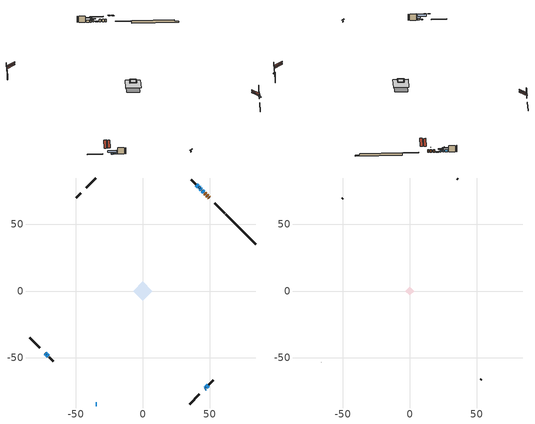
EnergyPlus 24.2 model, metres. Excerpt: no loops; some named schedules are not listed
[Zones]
conditioned space
 floor adiabatic (AdiabaticFloorConstruction): -7.2,0 0,7.2 7.2,0 0,-7.2 z2.75
 floor foundation (Slab1 construction): -5.63,0.67 -0.67,5.63 5.63,-0.67 0.67,-5.63 z-1.52
 wall outside (RimJoist1 construction): 35,-84.51 42.44,-77.08 / -84.51,-35 -77.08,-42.44 / -35,84.51 -42.44,77.08 / 61.33,58.18 53.9,65.62 z0.31:0.61
 wall outside (AdiabaticWallConstruction 1): 49.78,69.73 49.27,70.24 / 48.62,70.89 47.72,71.79 / 47.06,72.45 46.39,73.13 z0.31:2.34
 wall outside (AdiabaticWallConstruction): -35.01,-84.51 -34.47,-84.51 z0.31:1.23; 45.73,73.78 44.44,75.08 / -72.96,-46.55 -72.31,-47.2 z0.31:0.77; 43.78,75.73 43.13,76.38 / 42.48,77.03 42.1,77.41 / 46.55,-72.96 46.93,-72.58 / -71.66,-47.85 -70.58,-48.93 z0.31:1.53; 41.44,78.07 40.15,79.36 / 47.59,-71.93 48.88,-70.63 z0.31:1.83
 wall outside (Wall1 construction): 49.54,-69.98 52.58,-66.93 / -69.92,-49.59 -66.88,-52.64 / -46.55,72.96 -49.6,69.91 / 39.49,80.02 36.45,83.07 z0.31:5.19
 wall foundation (FoundationWall1 construction): 61.98,57.53,-1.52 61.98,57.53,0.31 82.26,37.26,0.31 82.26,37.26,-0.69 84.51,35,-0.69 84.51,35,-1.52
 window (WindowConstruction 4): -35,-84.51 -34.47,-84.51 z0.31:1.22
 window (WindowConstruction 7): 45.73,73.78 44.44,75.08 z0.31:0.77
 window (WindowConstruction 8): -72.96,-46.55 -72.31,-47.2 z0.31:0.77
 window (WindowConstruction): 43.78,75.73 43.13,76.38 z0.31:1.53
 window (WindowConstruction 5): 42.48,77.04 42.1,77.41 z0.31:1.53
 window (WindowConstruction 6): 46.55,-72.96 46.93,-72.58 z0.31:1.53
 window (WindowConstruction 1): 41.44,78.07 40.15,79.36 z0.31:1.83
 window (WindowConstruction 2): 47.59,-71.93 48.88,-70.63 z0.31:1.83
 window (WindowConstruction 3): -71.66,-47.85 -70.58,-48.93 z0.31:1.53
 door (Door): 49.78,69.73 49.27,70.24 z0.31:2.34
 door (Door 1): 48.62,70.89 47.72,71.79 z0.31:2.34
 door (Door 2): 47.06,72.45 46.39,73.13 z0.31:2.34
 ceiling adiabatic (AdiabaticFloorConstruction): 0,-7.2 7.2,0 0,7.2 -7.2,0 z2.75
 roof outside (Roof2 construction): 45.89,-73.62,5.19 42.27,-69.99,8.18 41.22,-71.04,8.18 44.84,-74.67,5.19; -73.62,-45.89,5.19 -69.99,-42.27,8.18 -71.04,-41.22,8.18 -74.67,-44.84,5.19; -45.89,73.62,5.19 -42.27,69.99,8.18 -41.22,71.04,8.18 -44.84,74.67,5.19; 50.44,69.07,5.19 46.81,65.45,8.18 47.86,64.4,8.18 51.49,68.02,5.19
attic - vented
 floor to conditioned space (Floor1 construction Reversed): -2.42,0 0,2.42 2.42,0 0,-2.42 z5.19
 floor to conditioned space (Floor2 construction Reversed): -3.27,0 0,3.27 3.27,0 0,-3.27 z5.19
 wall outside (Wall3 construction): 53.24,-66.27 53.37,-66.15 / -66.22,-53.29 -66.09,-53.42 / -50.25,69.26 -50.38,69.13 / 35.79,83.72 35.66,83.85 z0.31:5.19
 roof outside (Roof1 construction): 44.19,-75.33,5.19 40.41,-71.54,8.31 39.31,-72.64,8.31 43.09,-76.42,5.19; -75.33,-44.19,5.19 -71.54,-40.41,8.31 -72.64,-39.31,8.31 -76.42,-43.09,5.19; -44.19,75.33,5.19 -40.41,71.54,8.31 -39.31,72.64,8.31 -43.09,76.42,5.19; 52.14,67.37,5.19 48.36,63.59,8.31 49.46,62.49,8.31 53.24,66.27,5.19
shading: -33.56,-84.51 -35.92,-84.51 -35.92,-84.81 -33.56,-84.81 z2.14; 41.85,77.66 48.32,71.19 48.53,71.4 42.06,77.87 z4.43; -70.59,-48.92 -74.69,-44.83 -76.41,-46.55 -72.31,-50.65 z3.21; 42.27,77.24 44.64,74.87 44.85,75.08 42.48,77.45 z2.75; 41.89,77.62 42.69,76.82 43.12,77.26 42.32,78.05 z1.83; 47.14,-72.37 46.34,-73.17 47.2,-74.03 48,-73.23 z1.83; 38.86,80.66 42.74,76.78 42.95,76.99 39.07,80.87 z3.66; 49.74,-69.77 46.72,-72.79 46.93,-73 49.95,-69.98 z3.05; -70.37,-49.14 -71.87,-47.64 -73.6,-49.37 -72.1,-50.87 z1.83
[Building]
Building 1: Terrain=Suburbs
[Site:Location]
Quebec Intl AP_QC: Latitude {deg}=46.8; Longitude {deg}=-71.38; Time Zone {hr}=-5; Elevation {m}=74; Keep Site Location Information=Yes
[Site:GroundTemperature:Shallow]
0.0108218, -2.24938, -2.43038, -1.3578, 2.94801, 7.23376, 10.9493, 13.303, 13.5029, 11.5886, 7.96783, 3.81355
[Site:WaterMainsTemperature]
Calculation Method=Schedule; Temperature Schedule=mains temperature schedule
[Material] Roughness=Rough; Thermal Absorptance=0.9
Name | Thickness {m} | Conductivity {W/m-K} | Density {kg/m3} | Specific Heat {J/kg-K} | Solar Absorptance | Visible Absorptance
asphalt or fiberglass shingles | 0.00635 | 0.162714 | 1121.4 | 1465.45 | 0.4 | 0.4
ceiling loosefill ins | 0.169333 | 0.0480833 | 16.02 | 1046.75 | 0.7 | 0.7
ceiling loosefill ins 1 | 0.0846667 | 0.0480833 | 16.02 | 1046.75 | 0.7 | 0.7
ceiling stud and cavity | 0.1397 | 0.153456 | 65.682 | 1177.47 | 0.7 | 0.7
ceiling stud and cavity 1 | 0.1397 | 0.123194 | 65.682 | 1177.47 | 0.7 | 0.7
concrete 4.0 in. | 0.1016 | 1.803125 | 2242.8 | 837.4 | 0.7 | 0.7
concrete 8.0 in. | 0.2032 | 1.803125 | 2242.8 | 837.4 | 0.7 | 0.7
door material | 0.04445 | 0.20624 | 512.64 | 1214.23 | 0.7 | 0.7
door material 1 | 0.04445 | 0.0451087 | 512.64 | 1214.23 | 0.7 | 0.7
door material 2 | 0.04445 | 0.188738 | 512.64 | 1214.23 | 0.7 | 0.7
exterior vertical ins | 0.0274873 | 0.029427 | 32.04 | 1214.23 | 0.7 | 0.7
floor covering | 0.0127 | 0.0433444 | 54.468 | 1339.84 | 0.6 | 0.6
floor rigid ins; wall rigid ins | 0.512978 | 0.029427 | 32.04 | 1214.23 | 0.7 | 0.7
floor stud and cavity | 0.1397 | 1.75129 | 37.0049 | 1207.88 | 0.7 | 0.7
furniture material conditioned space 1 | 0.1524 | 0.115458 | 640.8 | 1214.23 | 0.6 | 0.6
gypsum board | 0.0127 | 0.160291 | 801 | 837.4 | 0.6 | 0.6
gypsum board 1 | 0.0127 | 0.160291 | 801 | 837.4 | 0.7 | 0.7
osb sheathing 0.5 in. | 0.0127 | 0.115458 | 512.64 | 1214.23 | 0.7 | 0.7
osb sheathing 0.75 in. | 0.01905 | 0.115458 | 512.64 | 1214.23 | 0.7 | 0.7
osb sheathing 2.0 in. | 0.0508 | 0.115458 | 512.64 | 1214.23 | 0.7 | 0.7
rim joist stud and cavity | 0.0508 | 0.0870077 | 125.044 | 1163.47 | 0.6 | 0.6
roof stud and cavity | 0.2032 | 0.158372 | 78.34581 | 1123.46 | 0.7 | 0.7
wall stud and cavity | 0.1397 | 0.154056 | 139.0536 | 1170.24 | 0.7 | 0.7
wall stud and cavity 1 | 0.0889 | 6.1454 | 50.32683 | 1063.81 | 0.6 | 0.6
wall stud and cavity 2 | 0.0889 | 0.380278 | 52.3479 | 1209.89 | 0.7 | 0.7
wall stud and cavity 3 | 0.0889 | 0.391764 | 83.0341 | 1211.67 | 0.7 | 0.7
wood siding | 0.0254 | 0.102417 | 544.68 | 1172.36 | 0.4 | 0.4
wood siding 1 | 0.00254 | 0.102417 | 544.68 | 1172.36 | 0.4 | 0.4
wood siding 2; wood siding 3; wood siding 4 | 0.0254 | 0.102417 | 544.68 | 1172.36 | 0.7 | 0.7
[WindowMaterial:SimpleGlazingSystem]
Name | U-Factor {W/m2-K} | Solar Heat Gain Coefficient
WindowMaterial | 2.20363 | 0.52
WindowMaterial 1 | 2.17581 | 0.53
WindowMaterial 2 | 2.24508 | 0.5
WindowMaterial 3 | 3.04398 | 0.44
WindowMaterial 4 | 3.02751 | 0.48
WindowMaterial 5 | 2.98152 | 0.61
WindowMaterial 6 | 3.05136 | 0.42
[Construction]
AdiabaticFloorConstruction: floor stud and cavity, floor rigid ins, osb sheathing 0.75 in., floor covering
AdiabaticWallConstruction: wood siding 3, wall rigid ins, wall stud and cavity 2, gypsum board
AdiabaticWallConstruction 1: wood siding 4, wall rigid ins, wall stud and cavity 2, gypsum board
Door: door material
Door 1: door material 1
Door 2: door material 2
Floor1 construction Reversed: gypsum board, ceiling stud and cavity, ceiling loosefill ins
Floor2 construction Reversed: gypsum board, ceiling stud and cavity 1, ceiling loosefill ins 1
FoundationWall1 construction: concrete 8.0 in., gypsum board 1
furniture construction conditioned space 1: furniture material conditioned space 1
PartitionWallConstruction: gypsum board, wall stud and cavity 3, gypsum board
RimJoist1 construction: wood siding 2, osb sheathing 2.0 in., rim joist stud and cavity
Roof1 construction: asphalt or fiberglass shingles
Roof2 construction: asphalt or fiberglass shingles, osb sheathing 0.75 in., roof stud and cavity, gypsum board
Slab1 construction: concrete 4.0 in.
Wall1 construction: wood siding, osb sheathing 0.5 in., wall stud and cavity, gypsum board
Wall3 construction: wood siding 1, wall stud and cavity 1
WindowConstruction: WindowMaterial
WindowConstruction 1; WindowConstruction 2: WindowMaterial 1
WindowConstruction 3: WindowMaterial 2
WindowConstruction 4: WindowMaterial 3
WindowConstruction 5: WindowMaterial 4
WindowConstruction 6: WindowMaterial 5
WindowConstruction 7; WindowConstruction 8: WindowMaterial 6
[Zone] Multiplier=1; Part of Total Floor Area=Yes
Name | Volume {m3}
attic - vented | 16.0068
conditioned space | 314.3
[Space]
Name | Zone | Volume {m3}
attic - vented 1 | attic - vented | 16.0068
conditioned space 1 | conditioned space | 314.3
[ZoneInfiltration:EffectiveLeakageArea]
infil attic - vented 1: Zone or Space=attic - vented 1; Schedule=Always On Discrete; Effective Air Leakage Area {cm2}=1222.89; Stack Coefficient=0.000556088; Wind Coefficient=1.59328e-05
[ZoneMixing]
whole house fan mix: Zone or Space=attic - vented; Schedule=Always On Continuous; Design Flow Rate Calculation Method=Flow/Zone; Design Flow Rate {m3/s}=0; Source Zone or Space=conditioned space
[SurfaceProperty:ExposedFoundationPerimeter]
Slab1: Exposed Perimeter Calculation Method=TotalExposedPerimeter; Total Exposed Perimeter {m}=31.853
[InternalMass] Zone or ZoneList=conditioned space; Space or SpaceList=conditioned space 1
Name | Construction | Surface Area {m2}
furniture mass conditioned space 1 | furniture construction conditioned space 1 | 66.4881
partition wall mass | PartitionWallConstruction | 166.22
[Lights]
interior lighting: Zone or ZoneList or Space or SpaceList=conditioned space 1; Schedule=interior lighting schedule; Design Level Calculation Method=LightingLevel; Lighting Level {W}=343.2; Return Air Fraction=0; Fraction Radiant=0.6; Fraction Visible=0.2; Fraction Replaceable=1
[People]
occupants: Zone or ZoneList or Space or SpaceList=conditioned space 1; Number of People Schedule=occupants schedule; Number of People Calculation Method=People; Number of People=3; Fraction Radiant=0.314171; Sensible Heat Fraction=0.56303; Activity Level Schedule=occupants activity schedule; Carbon Dioxide Generation Rate {m3/s-W}=0; Enable ASHRAE 55 Comfort Warnings=No; Mean Radiant Temperature Calculation Type=EnclosureAveraged
[ElectricEquipment] Zone or ZoneList or Space or SpaceList=conditioned space 1; Design Level Calculation Method=EquipmentLevel
Name | Schedule | Design Level {W} | Fraction Latent | Fraction Radiant | Fraction Lost
clothes dryer | clothes dryer schedule | 140.772 | 0.015 | 0.081 | 0.85
clothes washer | clothes washer schedule | 32.1985 | 0.03 | 0.162 | 0.7
cooking range | cooking range schedule | 215.147 | 0.08 | 0.432 | 0.2
dishwasher | dishwasher schedule | 66.8632 | 0.3 | 0.18 | 0.4
fridge | fridge schedule | 72.9452 | 0 | 0.6 | 0
mech vent bath fan 0 | mech vent bath fan 0 schedule | 50.2 | 0 | 0 | 1
mech vent house fan | mech vent house fan schedule | 19.9167 | 0 | 0 | 0.5
mech vent house fan cfis | mech vent house fan cfis schedule | 0 | 0 | 0 | 0
mech vent range fan 0 | mech vent range fan 0 schedule | 57 | 0 | 0 | 1
misc plug loads | misc plug loads schedule | 494.7 | 0.045 | 0.513 | 0.1
whole house fan | Always On Discrete | 0 | 0 | 0 | 1
[OtherEquipment] Zone or ZoneList or Space or SpaceList=conditioned space 1; Design Level Calculation Method=EquipmentLevel
Name | Fuel Type | Schedule | Design Level {W} | Fraction Latent | Fraction Radiant | Fraction Lost
clothes dryer 1 | Electricity | clothes dryer schedule | 0 | 0.015 | 0.081 | 0.85
cooking range 1 | Electricity | cooking range schedule | 0 | 0.08 | 0.432 | 0.2
general water use latent | None | general water use schedule | 62.594 | 1 | 0 | 0
general water use sensible | None | general water use schedule | -61.6891 | 0 | 0.6 | 0
mech vent house fan latent load | None | Always On Discrete | 0 | 1 | 0 | 0
mech vent house fan sensible load | None | Always On Discrete | 0 | 0 | 0 | 0
water heater energy adjustment1 | Electricity | Always On Discrete | 0.01 | 0 | 0 | 1
[ZoneInfiltration:DesignFlowRate] Zone or ZoneList or Space or SpaceList=conditioned space 1; Schedule=Always On Discrete; Design Flow Rate Calculation Method=Flow/Zone; Design Flow Rate {m3/s}=0
infil flow; natural vent flow; whole house fan flow
[ZoneControl:Thermostat]
conditioned space Thermostat: Zone or ZoneList=conditioned space; Control Type Schedule=conditioned space Thermostat Schedule; Control 1=conditioned space temperature setpoint; Temperature Difference Between Cutout And Setpoint {deltaC}=0
[ThermostatSetpoint:DualSetpoint]
conditioned space temperature setpoint: Heating Setpoint Temperature Schedule=heating setpoint; Cooling Setpoint Temperature Schedule=cooling setpoint
[Zone equipment]
conditioned space: electric baseboard
[Foundation:Kiva]
Foundation Kiva 1: Initial Indoor Air Temperature {C}=18; Wall Height Above Grade {m}=0.309982; Wall Depth Below Slab {m}=0.2032; Custom Block Material Name 1=exterior vertical ins; Custom Block Depth 1 {m}=1.82999; Custom Block X Position 1 {m}=0.2159; Custom Block Z Position 1 {m}=0
[Foundation:Kiva:Settings]
Soil Conductivity {W/m-K}=0.849921; Soil Density {kg/m3}=1842.3; Soil Specific Heat {J/kg-K}=418.7; Ground Solar Absorptivity=0.9; Ground Thermal Absorptivity=0.9; Ground Surface Roughness {m}=0.03; Far-Field Width {m}=40; Deep-Ground Boundary Condition=ZeroFlux; Deep-Ground Depth {m}=40; Minimum Cell Dimension {m}=0.2; Maximum Cell Growth Coefficient=3; Simulation Timestep=Timestep
[Exterior:Lights]
exterior lighting: Schedule=exterior lighting schedule; Design Level {W}=75.6
[EnergyManagementSystem:Sensor] Output:Variable or Output:Meter Index Key=conditioned space
Name | Output:Variable or Output:Meter
conditioned_space_clg_unmet_s | Zone Cooling Setpoint Not Met Time
conditioned_space_htg_unmet_s | Zone Heating Setpoint Not Met Time
fridge_tin_s; tin_s; tin_s_1 | Zone Mean Air Temperature
tout_s | Zone Outdoor Air Drybulb Temperature
win_s | Zone Air Humidity Ratio
[Schedule:Constant]
Name | Hourly Value
Always On Continuous; mech vent house fan schedule; mech vent house fan cfis schedule; Always On Discrete | 1
occupants activity schedule | 117.228
fridge schedule | 0
[Schedule:Week:Daily]
interior lighting schedule Week Rule - Jan1-Jan27: interior lighting schedule day, interior lighting schedule day, interior lighting schedule day, interior lighting schedule day, interior lighting schedule day, interior lighting schedule day, interior lighting schedule day, interior lighting schedule default day, interior lighting schedule default day, interior lighting schedule default day, interior lighting schedule default day, interior lighting schedule default day
interior lighting schedule Week Rule - Jan28-Feb3: interior lighting schedule day, interior lighting schedule day, interior lighting schedule day, interior lighting schedule day, interior lighting schedule day 1, interior lighting schedule day 1, interior lighting schedule day 1, interior lighting schedule default day, interior lighting schedule default day, interior lighting schedule default day, interior lighting schedule default day, interior lighting schedule default day
interior lighting schedule Week Rule - Feb4-Feb24: interior lighting schedule day 1, interior lighting schedule day 1, interior lighting schedule day 1, interior lighting schedule day 1, interior lighting schedule day 1, interior lighting schedule day 1, interior lighting schedule day 1, interior lighting schedule default day, interior lighting schedule default day, interior lighting schedule default day, interior lighting schedule default day, interior lighting schedule default day
interior lighting schedule Week Rule - Feb25-Mar3: interior lighting schedule day 1, interior lighting schedule day 1, interior lighting schedule day 1, interior lighting schedule day 1, interior lighting schedule day 2, interior lighting schedule day 2, interior lighting schedule day 2, interior lighting schedule default day, interior lighting schedule default day, interior lighting schedule default day, interior lighting schedule default day, interior lighting schedule default day
interior lighting schedule Week Rule - Mar4-Mar31: interior lighting schedule day 2, interior lighting schedule day 2, interior lighting schedule day 2, interior lighting schedule day 2, interior lighting schedule day 2, interior lighting schedule day 2, interior lighting schedule day 2, interior lighting schedule default day, interior lighting schedule default day, interior lighting schedule default day, interior lighting schedule default day, interior lighting schedule default day
interior lighting schedule Week Rule - Apr1-Apr28: interior lighting schedule day 3, interior lighting schedule day 3, interior lighting schedule day 3, interior lighting schedule day 3, interior lighting schedule day 3, interior lighting schedule day 3, interior lighting schedule day 3, interior lighting schedule default day, interior lighting schedule default day, interior lighting schedule default day, interior lighting schedule default day, interior lighting schedule default day
interior lighting schedule Week Rule - Apr29-May5: interior lighting schedule day 3, interior lighting schedule day 3, interior lighting schedule day 4, interior lighting schedule day 4, interior lighting schedule day 4, interior lighting schedule day 4, interior lighting schedule day 4, interior lighting schedule default day, interior lighting schedule default day, interior lighting schedule default day, interior lighting schedule default day, interior lighting schedule default day
interior lighting schedule Week Rule - May6-May26: interior lighting schedule day 4, interior lighting schedule day 4, interior lighting schedule day 4, interior lighting schedule day 4, interior lighting schedule day 4, interior lighting schedule day 4, interior lighting schedule day 4, interior lighting schedule default day, interior lighting schedule default day, interior lighting schedule default day, interior lighting schedule default day, interior lighting schedule default day
interior lighting schedule Week Rule - May27-Jun2: interior lighting schedule day 4, interior lighting schedule day 4, interior lighting schedule day 4, interior lighting schedule day 4, interior lighting schedule day 4, interior lighting schedule day 5, interior lighting schedule day 5, interior lighting schedule default day, interior lighting schedule default day, interior lighting schedule default day, interior lighting schedule default day, interior lighting schedule default day
interior lighting schedule Week Rule - Jun3-Jun30: interior lighting schedule day 5, interior lighting schedule day 5, interior lighting schedule day 5, interior lighting schedule day 5, interior lighting schedule day 5, interior lighting schedule day 5, interior lighting schedule day 5, interior lighting schedule default day, interior lighting schedule default day, interior lighting schedule default day, interior lighting schedule default day, interior lighting schedule default day
interior lighting schedule Week Rule - Jul1-Jul28: interior lighting schedule day 6, interior lighting schedule day 6, interior lighting schedule day 6, interior lighting schedule day 6, interior lighting schedule day 6, interior lighting schedule day 6, interior lighting schedule day 6, interior lighting schedule default day, interior lighting schedule default day, interior lighting schedule default day, interior lighting schedule default day, interior lighting schedule default day
interior lighting schedule Week Rule - Jul29-Aug4: interior lighting schedule day 6, interior lighting schedule day 6, interior lighting schedule day 6, interior lighting schedule day 7, interior lighting schedule day 7, interior lighting schedule day 7, interior lighting schedule day 7, interior lighting schedule default day, interior lighting schedule default day, interior lighting schedule default day, interior lighting schedule default day, interior lighting schedule default day
interior lighting schedule Week Rule - Aug5-Aug25: interior lighting schedule day 7, interior lighting schedule day 7, interior lighting schedule day 7, interior lighting schedule day 7, interior lighting schedule day 7, interior lighting schedule day 7, interior lighting schedule day 7, interior lighting schedule default day, interior lighting schedule default day, interior lighting schedule default day, interior lighting schedule default day, interior lighting schedule default day
interior lighting schedule Week Rule - Aug26-Sep1: interior lighting schedule day 7, interior lighting schedule day 7, interior lighting schedule day 7, interior lighting schedule day 7, interior lighting schedule day 7, interior lighting schedule day 7, interior lighting schedule day 8, interior lighting schedule default day, interior lighting schedule default day, interior lighting schedule default day, interior lighting schedule default day, interior lighting schedule default day
interior lighting schedule Week Rule - Sep2-Sep29: interior lighting schedule day 8, interior lighting schedule day 8, interior lighting schedule day 8, interior lighting schedule day 8, interior lighting schedule day 8, interior lighting schedule day 8, interior lighting schedule day 8, interior lighting schedule default day, interior lighting schedule default day, interior lighting schedule default day, interior lighting schedule default day, interior lighting schedule default day
interior lighting schedule Week Rule - Sep30-Oct6: interior lighting schedule day 8, interior lighting schedule day 9, interior lighting schedule day 9, interior lighting schedule day 9, interior lighting schedule day 9, interior lighting schedule day 9, interior lighting schedule day 9, interior lighting schedule default day, interior lighting schedule default day, interior lighting schedule default day, interior lighting schedule default day, interior lighting schedule default day
interior lighting schedule Week Rule - Oct7-Oct27: interior lighting schedule day 9, interior lighting schedule day 9, interior lighting schedule day 9, interior lighting schedule day 9, interior lighting schedule day 9, interior lighting schedule day 9, interior lighting schedule day 9, interior lighting schedule default day, interior lighting schedule default day, interior lighting schedule default day, interior lighting schedule default day, interior lighting schedule default day
interior lighting schedule Week Rule - Oct28-Nov3: interior lighting schedule day 9, interior lighting schedule day 9, interior lighting schedule day 9, interior lighting schedule day 9, interior lighting schedule day 10, interior lighting schedule day 10, interior lighting schedule day 10, interior lighting schedule default day, interior lighting schedule default day, interior lighting schedule default day, interior lighting schedule default day, interior lighting schedule default day
interior lighting schedule Week Rule - Nov4-Nov24: interior lighting schedule day 10, interior lighting schedule day 10, interior lighting schedule day 10, interior lighting schedule day 10, interior lighting schedule day 10, interior lighting schedule day 10, interior lighting schedule day 10, interior lighting schedule default day, interior lighting schedule default day, interior lighting schedule default day, interior lighting schedule default day, interior lighting schedule default day
interior lighting schedule Week Rule - Nov25-Dec1: interior lighting schedule day 10, interior lighting schedule day 10, interior lighting schedule day 10, interior lighting schedule day 10, interior lighting schedule day 10, interior lighting schedule day 10, interior lighting schedule day 11, interior lighting schedule default day, interior lighting schedule default day, interior lighting schedule default day, interior lighting schedule default day, interior lighting schedule default day
interior lighting schedule Week Rule - Dec2-Dec31: interior lighting schedule day 11, interior lighting schedule day 11, interior lighting schedule day 11, interior lighting schedule day 11, interior lighting schedule day 11, interior lighting schedule day 11, interior lighting schedule day 11, interior lighting schedule default day, interior lighting schedule default day, interior lighting schedule default day, interior lighting schedule default day, interior lighting schedule default day
occupants schedule Week Rule - Jan1-Dec31: occupants schedule day, occupants schedule day, occupants schedule day, occupants schedule day, occupants schedule day, occupants schedule day, occupants schedule day, occupants schedule default day, occupants schedule default day, occupants schedule default day, occupants schedule default day, occupants schedule default day
clothes dryer schedule Week Rule - Jan1-Dec31: clothes dryer schedule day, clothes dryer schedule day, clothes dryer schedule day, clothes dryer schedule day, clothes dryer schedule day, clothes dryer schedule day, clothes dryer schedule day, clothes dryer schedule default day, clothes dryer schedule default day, clothes dryer schedule default day, clothes dryer schedule default day, clothes dryer schedule default day
clothes washer schedule Week Rule - Jan1-Dec31: clothes washer schedule day, clothes washer schedule day, clothes washer schedule day, clothes washer schedule day, clothes washer schedule day, clothes washer schedule day, clothes washer schedule day, clothes washer schedule default day, clothes washer schedule default day, clothes washer schedule default day, clothes washer schedule default day, clothes washer schedule default day
cooking range schedule Week Rule - Jan1-Dec31: cooking range schedule day, cooking range schedule day, cooking range schedule day, cooking range schedule day, cooking range schedule day, cooking range schedule day, cooking range schedule day, cooking range schedule default day, cooking range schedule default day, cooking range schedule default day, cooking range schedule default day, cooking range schedule default day
dishwasher schedule Week Rule - Jan1-Dec31: dishwasher schedule day, dishwasher schedule day, dishwasher schedule day, dishwasher schedule day, dishwasher schedule day, dishwasher schedule day, dishwasher schedule day, dishwasher schedule default day, dishwasher schedule default day, dishwasher schedule default day, dishwasher schedule default day, dishwasher schedule default day
mech vent bath fan 0 schedule Week Rule - Jan1-Dec31: mech vent bath fan 0 schedule day, mech vent bath fan 0 schedule day, mech vent bath fan 0 schedule day, mech vent bath fan 0 schedule day, mech vent bath fan 0 schedule day, mech vent bath fan 0 schedule day, mech vent bath fan 0 schedule day, mech vent bath fan 0 schedule default day, mech vent bath fan 0 schedule default day, mech vent bath fan 0 schedule default day, mech vent bath fan 0 schedule default day, mech vent bath fan 0 schedule default day
mech vent range fan 0 schedule Week Rule - Jan1-Dec31: mech vent range fan 0 schedule day, mech vent range fan 0 schedule day, mech vent range fan 0 schedule day, mech vent range fan 0 schedule day, mech vent range fan 0 schedule day, mech vent range fan 0 schedule day, mech vent range fan 0 schedule day, mech vent range fan 0 schedule default day, mech vent range fan 0 schedule default day, mech vent range fan 0 schedule default day, mech vent range fan 0 schedule default day, mech vent range fan 0 schedule default day
misc plug loads schedule Week Rule - Jan1-Dec31: misc plug loads schedule day, misc plug loads schedule day, misc plug loads schedule day, misc plug loads schedule day, misc plug loads schedule day, misc plug loads schedule day, misc plug loads schedule day, misc plug loads schedule default day, misc plug loads schedule default day, misc plug loads schedule default day, misc plug loads schedule default day, misc plug loads schedule default day
general water use schedule Week Rule - Jan1-Dec31: general water use schedule day, general water use schedule day, general water use schedule day, general water use schedule day, general water use schedule day, general water use schedule day, general water use schedule day, general water use schedule default day, general water use schedule default day, general water use schedule default day, general water use schedule default day, general water use schedule default day
exterior lighting schedule Week Rule - Jan1-Jan27: exterior lighting schedule day, exterior lighting schedule day, exterior lighting schedule day, exterior lighting schedule day, exterior lighting schedule day, exterior lighting schedule day, exterior lighting schedule day, exterior lighting schedule default day, exterior lighting schedule default day, exterior lighting schedule default day, exterior lighting schedule default day, exterior lighting schedule default day
exterior lighting schedule Week Rule - Jan28-Feb3: exterior lighting schedule day, exterior lighting schedule day, exterior lighting schedule day, exterior lighting schedule day, exterior lighting schedule day 1, exterior lighting schedule day 1, exterior lighting schedule day 1, exterior lighting schedule default day, exterior lighting schedule default day, exterior lighting schedule default day, exterior lighting schedule default day, exterior lighting schedule default day
exterior lighting schedule Week Rule - Feb4-Feb24: exterior lighting schedule day 1, exterior lighting schedule day 1, exterior lighting schedule day 1, exterior lighting schedule day 1, exterior lighting schedule day 1, exterior lighting schedule day 1, exterior lighting schedule day 1, exterior lighting schedule default day, exterior lighting schedule default day, exterior lighting schedule default day, exterior lighting schedule default day, exterior lighting schedule default day
exterior lighting schedule Week Rule - Feb25-Mar3: exterior lighting schedule day 1, exterior lighting schedule day 1, exterior lighting schedule day 1, exterior lighting schedule day 1, exterior lighting schedule day 2, exterior lighting schedule day 2, exterior lighting schedule day 2, exterior lighting schedule default day, exterior lighting schedule default day, exterior lighting schedule default day, exterior lighting schedule default day, exterior lighting schedule default day
exterior lighting schedule Week Rule - Mar4-Mar31: exterior lighting schedule day 2, exterior lighting schedule day 2, exterior lighting schedule day 2, exterior lighting schedule day 2, exterior lighting schedule day 2, exterior lighting schedule day 2, exterior lighting schedule day 2, exterior lighting schedule default day, exterior lighting schedule default day, exterior lighting schedule default day, exterior lighting schedule default day, exterior lighting schedule default day
exterior lighting schedule Week Rule - Apr1-Apr28: exterior lighting schedule day 3, exterior lighting schedule day 3, exterior lighting schedule day 3, exterior lighting schedule day 3, exterior lighting schedule day 3, exterior lighting schedule day 3, exterior lighting schedule day 3, exterior lighting schedule default day, exterior lighting schedule default day, exterior lighting schedule default day, exterior lighting schedule default day, exterior lighting schedule default day
exterior lighting schedule Week Rule - Apr29-May5: exterior lighting schedule day 3, exterior lighting schedule day 3, exterior lighting schedule day 4, exterior lighting schedule day 4, exterior lighting schedule day 4, exterior lighting schedule day 4, exterior lighting schedule day 4, exterior lighting schedule default day, exterior lighting schedule default day, exterior lighting schedule default day, exterior lighting schedule default day, exterior lighting schedule default day
exterior lighting schedule Week Rule - May6-May26: exterior lighting schedule day 4, exterior lighting schedule day 4, exterior lighting schedule day 4, exterior lighting schedule day 4, exterior lighting schedule day 4, exterior lighting schedule day 4, exterior lighting schedule day 4, exterior lighting schedule default day, exterior lighting schedule default day, exterior lighting schedule default day, exterior lighting schedule default day, exterior lighting schedule default day
exterior lighting schedule Week Rule - May27-Jun2: exterior lighting schedule day 4, exterior lighting schedule day 4, exterior lighting schedule day 4, exterior lighting schedule day 4, exterior lighting schedule day 4, exterior lighting schedule day 5, exterior lighting schedule day 5, exterior lighting schedule default day, exterior lighting schedule default day, exterior lighting schedule default day, exterior lighting schedule default day, exterior lighting schedule default day
exterior lighting schedule Week Rule - Jun3-Jun30: exterior lighting schedule day 5, exterior lighting schedule day 5, exterior lighting schedule day 5, exterior lighting schedule day 5, exterior lighting schedule day 5, exterior lighting schedule day 5, exterior lighting schedule day 5, exterior lighting schedule default day, exterior lighting schedule default day, exterior lighting schedule default day, exterior lighting schedule default day, exterior lighting schedule default day
exterior lighting schedule Week Rule - Jul1-Jul28: exterior lighting schedule day 6, exterior lighting schedule day 6, exterior lighting schedule day 6, exterior lighting schedule day 6, exterior lighting schedule day 6, exterior lighting schedule day 6, exterior lighting schedule day 6, exterior lighting schedule default day, exterior lighting schedule default day, exterior lighting schedule default day, exterior lighting schedule default day, exterior lighting schedule default day
exterior lighting schedule Week Rule - Jul29-Aug4: exterior lighting schedule day 6, exterior lighting schedule day 6, exterior lighting schedule day 6, exterior lighting schedule day 7, exterior lighting schedule day 7, exterior lighting schedule day 7, exterior lighting schedule day 7, exterior lighting schedule default day, exterior lighting schedule default day, exterior lighting schedule default day, exterior lighting schedule default day, exterior lighting schedule default day
exterior lighting schedule Week Rule - Aug5-Aug25: exterior lighting schedule day 7, exterior lighting schedule day 7, exterior lighting schedule day 7, exterior lighting schedule day 7, exterior lighting schedule day 7, exterior lighting schedule day 7, exterior lighting schedule day 7, exterior lighting schedule default day, exterior lighting schedule default day, exterior lighting schedule default day, exterior lighting schedule default day, exterior lighting schedule default day
exterior lighting schedule Week Rule - Aug26-Sep1: exterior lighting schedule day 7, exterior lighting schedule day 7, exterior lighting schedule day 7, exterior lighting schedule day 7, exterior lighting schedule day 7, exterior lighting schedule day 7, exterior lighting schedule day 8, exterior lighting schedule default day, exterior lighting schedule default day, exterior lighting schedule default day, exterior lighting schedule default day, exterior lighting schedule default day
exterior lighting schedule Week Rule - Sep2-Sep29: exterior lighting schedule day 8, exterior lighting schedule day 8, exterior lighting schedule day 8, exterior lighting schedule day 8, exterior lighting schedule day 8, exterior lighting schedule day 8, exterior lighting schedule day 8, exterior lighting schedule default day, exterior lighting schedule default day, exterior lighting schedule default day, exterior lighting schedule default day, exterior lighting schedule default day
exterior lighting schedule Week Rule - Sep30-Oct6: exterior lighting schedule day 8, exterior lighting schedule day 9, exterior lighting schedule day 9, exterior lighting schedule day 9, exterior lighting schedule day 9, exterior lighting schedule day 9, exterior lighting schedule day 9, exterior lighting schedule default day, exterior lighting schedule default day, exterior lighting schedule default day, exterior lighting schedule default day, exterior lighting schedule default day
exterior lighting schedule Week Rule - Oct7-Oct27: exterior lighting schedule day 9, exterior lighting schedule day 9, exterior lighting schedule day 9, exterior lighting schedule day 9, exterior lighting schedule day 9, exterior lighting schedule day 9, exterior lighting schedule day 9, exterior lighting schedule default day, exterior lighting schedule default day, exterior lighting schedule default day, exterior lighting schedule default day, exterior lighting schedule default day
[Schedule:Year]
interior lighting schedule: interior lighting schedule Week Rule - Jan1-Jan27, 1, 1, 1, 27, interior lighting schedule Week Rule - Jan28-Feb3, 1, 28, 2, 3, interior lighting schedule Week Rule - Feb4-Feb24, 2, 4, 2, 24, interior lighting schedule Week Rule - Feb25-Mar3, 2, 25, 3, 3, interior lighting schedule Week Rule - Mar4-Mar31, 3, 4, 3, 31, interior lighting schedule Week Rule - Apr1-Apr28, 4, 1, 4, 28, interior lighting schedule Week Rule - Apr29-May5, 4, 29, 5, 5, interior lighting schedule Week Rule - May6-May26, 5, 6, 5, 26, interior lighting schedule Week Rule - May27-Jun2, 5, 27, 6, 2, interior lighting schedule Week Rule - Jun3-Jun30, 6, 3, 6, 30, interior lighting schedule Week Rule - Jul1-Jul28, 7, 1, 7, 28, interior lighting schedule Week Rule - Jul29-Aug4, 7, 29, 8, 4, interior lighting schedule Week Rule - Aug5-Aug25, 8, 5, 8, 25, interior lighting schedule Week Rule - Aug26-Sep1, 8, 26, 9, 1, interior lighting schedule Week Rule - Sep2-Sep29, 9, 2, 9, 29, interior lighting schedule Week Rule - Sep30-Oct6, 9, 30, 10, 6, interior lighting schedule Week Rule - Oct7-Oct27, 10, 7, 10, 27, interior lighting schedule Week Rule - Oct28-Nov3, 10, 28, 11, 3, interior lighting schedule Week Rule - Nov4-Nov24, 11, 4, 11, 24, interior lighting schedule Week Rule - Nov25-Dec1, 11, 25, 12, 1, interior lighting schedule Week Rule - Dec2-Dec31, 12, 2, 12, 31
occupants schedule: occupants schedule Week Rule - Jan1-Dec31, 1, 1, 12, 31
clothes dryer schedule: clothes dryer schedule Week Rule - Jan1-Dec31, 1, 1, 12, 31
clothes washer schedule: clothes washer schedule Week Rule - Jan1-Dec31, 1, 1, 12, 31
cooking range schedule: cooking range schedule Week Rule - Jan1-Dec31, 1, 1, 12, 31
dishwasher schedule: dishwasher schedule Week Rule - Jan1-Dec31, 1, 1, 12, 31
mech vent bath fan 0 schedule: mech vent bath fan 0 schedule Week Rule - Jan1-Dec31, 1, 1, 12, 31
mech vent range fan 0 schedule: mech vent range fan 0 schedule Week Rule - Jan1-Dec31, 1, 1, 12, 31
misc plug loads schedule: misc plug loads schedule Week Rule - Jan1-Dec31, 1, 1, 12, 31
general water use schedule: general water use schedule Week Rule - Jan1-Dec31, 1, 1, 12, 31
exterior lighting schedule: exterior lighting schedule Week Rule - Jan1-Jan27, 1, 1, 1, 27, exterior lighting schedule Week Rule - Jan28-Feb3, 1, 28, 2, 3, exterior lighting schedule Week Rule - Feb4-Feb24, 2, 4, 2, 24, exterior lighting schedule Week Rule - Feb25-Mar3, 2, 25, 3, 3, exterior lighting schedule Week Rule - Mar4-Mar31, 3, 4, 3, 31, exterior lighting schedule Week Rule - Apr1-Apr28, 4, 1, 4, 28, exterior lighting schedule Week Rule - Apr29-May5, 4, 29, 5, 5, exterior lighting schedule Week Rule - May6-May26, 5, 6, 5, 26, exterior lighting schedule Week Rule - May27-Jun2, 5, 27, 6, 2, exterior lighting schedule Week Rule - Jun3-Jun30, 6, 3, 6, 30, exterior lighting schedule Week Rule - Jul1-Jul28, 7, 1, 7, 28, exterior lighting schedule Week Rule - Jul29-Aug4, 7, 29, 8, 4, exterior lighting schedule Week Rule - Aug5-Aug25, 8, 5, 8, 25, exterior lighting schedule Week Rule - Aug26-Sep1, 8, 26, 9, 1, exterior lighting schedule Week Rule - Sep2-Sep29, 9, 2, 9, 29, exterior lighting schedule Week Rule - Sep30-Oct6, 9, 30, 10, 6, exterior lighting schedule Week Rule - Oct7-Oct27, 10, 7, 10, 27, exterior lighting schedule Week Rule - Oct28-Nov3, 10, 28, 11, 3, exterior lighting schedule Week Rule - Nov4-Nov24, 11, 4, 11, 24, exterior lighting schedule Week Rule - Nov25-Dec1, 11, 25, 12, 1, exterior lighting schedule Week Rule - Dec2-Dec31, 12, 2, 12, 31
[Schedule:Compact]
conditioned space Thermostat Schedule: Through: 12/31, For: AllDays, Until: 24:00, 4
mains temperature schedule: Through: 01/01, For: AllDays, Until: 24:00, 5.175, Through: 01/02, For: AllDays, Until: 24:00, 5.10167, Through: 01/03, For: AllDays, Until: 24:00, 5.02889, Through: 01/04, For: AllDays, Until: 24:00, 4.95778, Through: 01/05, For: AllDays, Until: 24:00, 4.88778, Through: 01/06, For: AllDays, Until: 24:00, 4.81833, Through: 01/07, For: AllDays, Until: 24:00, 4.75056, Through: 01/08, For: AllDays, Until: 24:00, 4.68389, Through: 01/09, For: AllDays, Until: 24:00, 4.61833, Through: 01/10, For: AllDays, Until: 24:00, 4.55389, Through: 01/11, For: AllDays, Until: 24:00, 4.49056, Through: 01/12, For: AllDays, Until: 24:00, 4.42889, Through: 01/13, For: AllDays, Until: 24:00, 4.36778, Through: 01/14, For: AllDays, Until: 24:00, 4.30889, Through: 01/15, For: AllDays, Until: 24:00, 4.25056, Through: 01/16, For: AllDays, Until: 24:00, 4.19389, Through: 01/17, For: AllDays, Until: 24:00, 4.13833, Through: 01/18, For: AllDays, Until: 24:00, 4.08444, Through: 01/19, For: AllDays, Until: 24:00, 4.03167, Through: 01/20, For: AllDays, Until: 24:00, 3.98056, Through: 01/21, For: AllDays, Until: 24:00, 3.93056, Through: 01/22, For: AllDays, Until: 24:00, 3.88222, Through: 01/23, For: AllDays, Until: 24:00, 3.835, Through: 01/24, For: AllDays, Until: 24:00, 3.78944, Through: 01/25, For: AllDays, Until: 24:00, 3.74556, Through: 01/26, For: AllDays, Until: 24:00, 3.70278, Through: 01/27, For: AllDays, Until: 24:00, 3.66167, Through: 01/28, For: AllDays, Until: 24:00, 3.62167, Through: 01/29, For: AllDays, Until: 24:00, 3.58389, Through: 01/30, For: AllDays, Until: 24:00, 3.54722, Through: 01/31, For: AllDays, Until: 24:00, 3.51167, Through: 02/01, For: AllDays, Until: 24:00, 3.47833, Through: 02/02, For: AllDays, Until: 24:00, 3.44611, Through: 02/03, For: AllDays, Until: 24:00, 3.41556, Through: 02/04, For: AllDays, Until: 24:00, 3.38667, Through: 02/05, For: AllDays, Until: 24:00, 3.35944, Through: 02/06, For: AllDays, Until: 24:00, 3.33389, Through: 02/07, For: AllDays, Until: 24:00, 3.30944, Through: 02/08, For: AllDays, Until: 24:00, 3.28667, Through: 02/09, For: AllDays, Until: 24:00, 3.26611, Through: 02/10, For: AllDays, Until: 24:00, 3.24667, Through: 02/11, For: AllDays, Until: 24:00, 3.22889, Through: 02/12, For: AllDays, Until: 24:00, 3.21278, Through: 02/13, For: AllDays, Until: 24:00, 3.19833, Through: 02/14, For: AllDays, Until: 24:00, 3.18556, Through: 02/15, For: AllDays, Until: 24:00, 3.17389, Through: 02/16, For: AllDays, Until: 24:00, 3.16444, Through: 02/17, For: AllDays, Until: 24:00, 3.15667, Through: 02/18, For: AllDays, Until: 24:00, 3.15056, Through: 02/19, For: AllDays, Until: 24:00, 3.14556, Through: 02/20, For: AllDays, Until: 24:00, 3.14278, Through: 02/21, For: AllDays, Until: 24:00, 3.14111, Through: 02/22, For: AllDays, Until: 24:00, 3.14167, Through: 02/23, For: AllDays, Until: 24:00, 3.14333, Through: 02/24, For: AllDays, Until: 24:00, 3.14722, Through: 02/25, For: AllDays, Until: 24:00, 3.15222, Through: 02/26, For: AllDays, Until: 24:00, 3.15944, Through: 02/27, For: AllDays, Until: 24:00, 3.16778, Through: 02/28, For: AllDays, Until: 24:00, 3.17778, Through: 03/01, For: AllDays, Until: 24:00, 3.18944, Through: 03/02, For: AllDays, Until: 24:00, 3.20333, Through: 03/03, For: AllDays, Until: 24:00, 3.21833, Through: 03/04, For: AllDays, Until: 24:00, 3.235, Through: 03/05, For: AllDays, Until: 24:00, 3.25333, Through: 03/06, For: AllDays, Until: 24:00, 3.27333, Through: 03/07, For: AllDays, Until: 24:00, 3.29444, Through: 03/08, For: AllDays, Until: 24:00, 3.31778, Through: 03/09, For: AllDays, Until: 24:00, 3.34222, Through: 03/10, For: AllDays, Until: 24:00, 3.36889, Through: 03/11, For: AllDays, Until: 24:00, 3.39667, Through: 03/12, For: AllDays, Until: 24:00, 3.42611, Through: 03/13, For: AllDays, Until: 24:00, 3.45722, Through: 03/14, For: AllDays, Until: 24:00, 3.49, Through: 03/15, For: AllDays, Until: 24:00, 3.52389, Through: 03/16, For: AllDays, Until: 24:00, 3.55944, Through: 03/17, For: AllDays, Until: 24:00, 3.59667, Through: 03/18, For: AllDays, Until: 24:00, 3.63556, Through: 03/19, For: AllDays, Until: 24:00, 3.67556, Through: 03/20, For: AllDays, Until: 24:00, 3.71722, Through: 03/21, For: AllDays, Until: 24:00, 3.76056, Through: 03/22, For: AllDays, Until: 24:00, 3.80556, Through: 03/23, For: AllDays, Until: 24:00, 3.85111, Through: 03/24, For: AllDays, Until: 24:00, 3.89889, Through: 03/25, For: AllDays, Until: 24:00, 3.94778, Through: 03/26, For: AllDays, Until: 24:00, 3.99833, Through: 03/27, For: AllDays, Until: 24:00, 4.05, Through: 03/28, For: AllDays, Until: 24:00, 4.10333, Through: 03/29, For: AllDays, Until: 24:00, 4.15778, Through: 03/30, For: AllDays, Until: 24:00, 4.21333, Through: 03/31, For: AllDays, Until: 24:00, 4.27056, Through: 04/01, For: AllDays, Until: 24:00, 4.32944, Through: 04/02, For: AllDays, Until: 24:00, 4.38889, Through: 04/03, For: AllDays, Until: 24:00, 4.45, Through: 04/04, For: AllDays, Until: 24:00, 4.51222, Through: 04/05, For: AllDays, Until: 24:00, 4.57611, Through: 04/06, For: AllDays, Until: 24:00, 4.64056, Through: 04/07, For: AllDays, Until: 24:00, 4.70667, Through: 04/08, For: AllDays, Until: 24:00, 4.77389, Through: 04/09, For: AllDays, Until: 24:00, 4.84222, Through: 04/10, For: AllDays, Until: 24:00, 4.91167, Through: 04/11, For: AllDays, Until: 24:00, 4.98278, Through: 04/12, For: AllDays, Until: 24:00, 5.05444, Through: 04/13, For: AllDays, Until: 24:00, 5.12722, Through: 04/14, For: AllDays, Until: 24:00, 5.20111, Through: 04/15, For: AllDays, Until: 24:00, 5.27611, Through: 04/16, For: AllDays, Until: 24:00, 5.35167, Through: 04/17, For: AllDays, Until: 24:00, 5.42889, Through: 04/18, For: AllDays, Until: 24:00, 5.50667, Through: 04/19, For: AllDays, Until: 24:00, 5.58556, Through: 04/20, For: AllDays, Until: 24:00, 5.665, Through: 04/21, For: AllDays, Until: 24:00, 5.74611, Through: 04/22, For: AllDays, Until: 24:00, 5.82722, Through: 04/23, For: AllDays, Until: 24:00, 5.91, Through: 04/24, For: AllDays, Until: 24:00, 5.99278, Through: 04/25, For: AllDays, Until: 24:00, 6.07722, Through: 04/26, For: AllDays, Until: 24:00, 6.16167, Through: 04/27, For: AllDays, Until: 24:00, 6.24722, Through: 04/28, For: AllDays, Until: 24:00, 6.33389, Through: 04/29, For: AllDays, Until: 24:00, 6.42056, Through: 04/30, For: AllDays, Until: 24:00, 6.50833, Through: 05/01, For: AllDays, Until: 24:00, 6.59667, Through: 05/02, For: AllDays, Until: 24:00, 6.68556, Through: 05/03, For: AllDays, Until: 24:00, 6.775, Through: 05/04, For: AllDays, Until: 24:00, 6.86556, Through: 05/05, For: AllDays, Until: 24:00, 6.95611, Through: 05/06, For: AllDays, Until: 24:00, 7.04722, Through: 05/07, For: AllDays, Until: 24:00, 7.13889, Through: 05/08, For: AllDays, Until: 24:00, 7.23111, Through: 05/09, For: AllDays, Until: 24:00, 7.32333, Through: 05/10, For: AllDays, Until: 24:00, 7.41667, Through: 05/11, For: AllDays, Until: 24:00, 7.51, Through: 05/12, For: AllDays, Until: 24:00, 7.60389, Through: 05/13, For: AllDays, Until: 24:00, 7.69778, Through: 05/14, For: AllDays, Until: 24:00, 7.79222, Through: 05/15, For: AllDays, Until: 24:00, 7.88667, Through: 05/16, For: AllDays, Until: 24:00, 7.98167, Through: 05/17, For: AllDays, Until: 24:00, 8.07667, Through: 05/18, For: AllDays, Until: 24:00, 8.17167, Through: 05/19, For: AllDays, Until: 24:00, 8.26722, Through: 05/20, For: AllDays, Until: 24:00, 8.36278, Through: 05/21, For: AllDays, Until: 24:00, 8.45833, Through: 05/22, For: AllDays, Until: 24:00, 8.55444, Through: 05/23, For: AllDays, Until: 24:00, 8.65, Through: 05/24, For: AllDays, Until: 24:00, 8.74611, Through: 05/25, For: AllDays, Until: 24:00, 8.84167, Through: 05/26, For: AllDays, Until: 24:00, 8.93722, Through: 05/27, For: AllDays, Until: 24:00, 9.03333, Through: 05/28, For: AllDays, Until: 24:00, 9.12889, Through: 05/29, For: AllDays, Until: 24:00, 9.22389, Through: 05/30, For: AllDays, Until: 24:00, 9.31944, Through: 05/31, For: AllDays, Until: 24:00, 9.41444, Through: 06/01, For: AllDays, Until: 24:00, 9.50944, Through: 06/02, For: AllDays, Until: 24:00, 9.60389, Through: 06/03, For: AllDays, Until: 24:00, 9.69833, Through: 06/04, For: AllDays, Until: 24:00, 9.79278, Through: 06/05, For: AllDays, Until: 24:00, 9.88667, Through: 06/06, For: AllDays, Until: 24:00, 9.98, Through: 06/07, For: AllDays, Until: 24:00, 10.0728, Through: 06/08, For: AllDays, Until: 24:00, 10.1656, Through: 06/09, For: AllDays, Until: 24:00, 10.2578, Through: 06/10, For: AllDays, Until: 24:00, 10.3494, Through: 06/11, For: AllDays, Until: 24:00, 10.4411, Through: 06/12, For: AllDays, Until: 24:00, 10.5317, Through: 06/13, For: AllDays, Until: 24:00, 10.6222, Through: 06/14, For: AllDays, Until: 24:00, 10.7117, Through: 06/15, For: AllDays, Until: 24:00, 10.8006, Through: 06/16, For: AllDays, Until: 24:00, 10.8889, Through: 06/17, For: AllDays, Until: 24:00, 10.9772, Through: 06/18, For: AllDays, Until: 24:00, 11.0639, Through: 06/19, For: AllDays, Until: 24:00, 11.1506, Through: 06/20, For: AllDays, Until: 24:00, 11.2361, Through: 06/21, For: AllDays, Until: 24:00, 11.3211, Through: 06/22, For: AllDays, Until: 24:00, 11.4056, Through: 06/23, For: AllDays, Until: 24:00, 11.4889, Through: 06/24, For: AllDays, Until: 24:00, 11.5711, Through: 06/25, For: AllDays, Until: 24:00, 11.6533, Through: 06/26, For: AllDays, Until: 24:00, 11.7339, Through: 06/27, For: AllDays, Until: 24:00, 11.8139, Through: 06/28, For: AllDays, Until: 24:00, 11.8928, Through: 06/29, For: AllDays, Until: 24:00, 11.9711, Through: 06/30, For: AllDays, Until: 24:00, 12.0483, Through: 07/01, For: AllDays, Until: 24:00, 12.1244, Through: 07/02, For: AllDays, Until: 24:00, 12.1994, Through: 07/03, For: AllDays, Until: 24:00, 12.2733, Through: 07/04, For: AllDays, Until: 24:00, 12.3467, Through: 07/05, For: AllDays, Until: 24:00, 12.4183, Through: 07/06, For: AllDays, Until: 24:00, 12.4894, Through: 07/07, For: AllDays, Until: 24:00, 12.5589, Through: 07/08, For: AllDays, Until: 24:00, 12.6278, Through: 07/09, For: AllDays, Until: 24:00, 12.695, Through: 07/10, For: AllDays, Until: 24:00, 12.7617, Through: 07/11, For: AllDays, Until: 24:00, 12.8267, Through: 07/12, For: AllDays, Until: 24:00, 12.8906, Through: 07/13, For: AllDays, Until: 24:00, 12.9528, Through: 07/14, For: AllDays, Until: 24:00, 13.0144, Through: 07/15, For: AllDays, Until: 24:00, 13.0744, Through: 07/16, For: AllDays, Until: 24:00, 13.1333, Through: 07/17, For: AllDays, Until: 24:00, 13.1906, Through: 07/18, For: AllDays, Until: 24:00, 13.2467, Through: 07/19, For: AllDays, Until: 24:00, 13.3017, Through: 07/20, For: AllDays, Until: 24:00, 13.355, Through: 07/21, For: AllDays, Until: 24:00, 13.4072, Through: 07/22, For: AllDays, Until: 24:00, 13.4578, Through: 07/23, For: AllDays, Until: 24:00, 13.5067, Through: 07/24, For: AllDays, Until: 24:00, 13.5544, Through: 07/25, For: AllDays, Until: 24:00, 13.6011, Through: 07/26, For: AllDays, Until: 24:00, 13.6461, Through: 07/27, For: AllDays, Until: 24:00, 13.6894, Through: 07/28, For: AllDays, Until: 24:00, 13.7317, Through: 07/29, For: AllDays, Until: 24:00, 13.7722, Through: 07/30, For: AllDays, Until: 24:00, 13.8111, Through: 07/31, For: AllDays, Until: 24:00, 13.8489, Through: 08/01, For: AllDays, Until: 24:00, 13.8844, Through: 08/02, For: AllDays, Until: 24:00, 13.9189, Through: 08/03, For: AllDays, Until: 24:00, 13.9522, Through: 08/04, For: AllDays, Until: 24:00, 13.9833, Through: 08/05, For: AllDays, Until: 24:00, 14.0133, Through: 08/06, For: AllDays, Until: 24:00, 14.0411, Through: 08/07, For: AllDays, Until: 24:00, 14.0678, Through: 08/08, For: AllDays, Until: 24:00, 14.0933, Through: 08/09, For: AllDays, Until: 24:00, 14.1167, Through: 08/10, For: AllDays, Until: 24:00, 14.1383, Through: 08/11, For: AllDays, Until: 24:00, 14.1589, Through: 08/12, For: AllDays, Until: 24:00, 14.1772, Through: 08/13, For: AllDays, Until: 24:00, 14.1944, Through: 08/14, For: AllDays, Until: 24:00, 14.21, Through: 08/15, For: AllDays, Until: 24:00, 14.2233, Through: 08/16, For: AllDays, Until: 24:00, 14.2356, Through: 08/17, For: AllDays, Until: 24:00, 14.2461, Through: 08/18, For: AllDays, Until: 24:00, 14.255, Through: 08/19, For: AllDays, Until: 24:00, 14.2622, Through: 08/20, For: AllDays, Until: 24:00, 14.2678, Through: 08/21, For: AllDays, Until: 24:00, 14.2717, Through: 08/22, For: AllDays, Until: 24:00, 14.2739, Through: 08/23, For: AllDays, Until: 24:00, 14.2744, Through: 08/24, For: AllDays, Until: 24:00, 14.2733, Through: 08/25, For: AllDays, Until: 24:00, 14.2711, Through: 08/26, For: AllDays, Until: 24:00, 14.2667, Through: 08/27, For: AllDays, Until: 24:00, 14.2606, Through: 08/28, For: AllDays, Until: 24:00, 14.2528, Through: 08/29, For: AllDays, Until: 24:00, 14.2439, Through: 08/30, For: AllDays, Until: 24:00, 14.2328, Through: 08/31, For: AllDays, Until: 24:00, 14.2206, Through: 09/01, For: AllDays, Until: 24:00, 14.2061, Through: 09/02, For: AllDays, Until: 24:00, 14.1906, Through: 09/03, For: AllDays, Until: 24:00, 14.1728, Through: 09/04, For: AllDays, Until: 24:00, 14.1539, Through: 09/05, For: AllDays, Until: 24:00, 14.1333, Through: 09/06, For: AllDays, Until: 24:00, 14.1111, Through: 09/07, For: AllDays, Until: 24:00, 14.0872, Through: 09/08, For: AllDays, Until: 24:00, 14.0617, Through: 09/09, For: AllDays, Until: 24:00, 14.035, Through: 09/10, For: AllDays, Until: 24:00, 14.0061, Through: 09/11, For: AllDays, Until: 24:00, 13.9761, Through: 09/12, For: AllDays, Until: 24:00, 13.9444, Through: 09/13, For: AllDays, Until: 24:00, 13.9111, Through: 09/14, For: AllDays, Until: 24:00, 13.8761, Through: 09/15, For: AllDays, Until: 24:00, 13.84, Through: 09/16, For: AllDays, Until: 24:00, 13.8022, Through: 09/17, For: AllDays, Until: 24:00, 13.7628, Through: 09/18, For: AllDays, Until: 24:00, 13.7217, Through: 09/19, For: AllDays, Until: 24:00, 13.6794, Through: 09/20, For: AllDays, Until: 24:00, 13.6356, Through: 09/21, For: AllDays, Until: 24:00, 13.59, Through: 09/22, For: AllDays, Until: 24:00, 13.5433, Through: 09/23, For: AllDays, Until: 24:00, 13.4956, Through: 09/24, For: AllDays, Until: 24:00, 13.4456, Through: 09/25, For: AllDays, Until: 24:00, 13.395, Through: 09/26, For: AllDays, Until: 24:00, 13.3422, Through: 09/27, For: AllDays, Until: 24:00, 13.2883, Through: 09/28, For: AllDays, Until: 24:00, 13.2333, Through: 09/29, For: AllDays, Until: 24:00, 13.1772, Through: 09/30, For: AllDays, Until: 24:00, 13.1194, Through: 10/01, For: AllDays, Until: 24:00, 13.06, Through: 10/02, For: AllDays, Until: 24:00, 13, Through: 10/03, For: AllDays, Until: 24:00, 12.9383, Through: 10/04, For: AllDays, Until: 24:00, 12.8756, Through: 10/05, For: AllDays, Until: 24:00, 12.8111, Through: 10/06, For: AllDays, Until: 24:00, 12.7456, Through: 10/07, For: AllDays, Until: 24:00, 12.6794, Through: 10/08, For: AllDays, Until: 24:00, 12.6117, Through: 10/09, For: AllDays, Until: 24:00, 12.5428, Through: 10/10, For: AllDays, Until: 24:00, 12.4728, Through: 10/11, For: AllDays, Until: 24:00, 12.4017, Through: 10/12, For: AllDays, Until: 24:00, 12.3294, Through: 10/13, For: AllDays, Until: 24:00, 12.2561, Through: 10/14, For: AllDays, Until: 24:00, 12.1817, Through: 10/15, For: AllDays, Until: 24:00, 12.1061, Through: 10/16, For: AllDays, Until: 24:00, 12.03, Through: 10/17, For: AllDays, Until: 24:00, 11.9528, Through: 10/18, For: AllDays, Until: 24:00, 11.8744, Through: 10/19, For: AllDays, Until: 24:00, 11.795, Through: 10/20, For: AllDays, Until: 24:00, 11.715, Through: 10/21, For: AllDays, Until: 24:00, 11.6339, Through: 10/22, For: AllDays, Until: 24:00, 11.5517, Through: 10/23, For: AllDays, Until: 24:00, 11.4689, Through: 10/24, For: AllDays, Until: 24:00, 11.3856, Through: 10/25, For: AllDays, Until: 24:00, 11.3011, Through: 10/26, For: AllDays, Until: 24:00, 11.2161, Through: 10/27, For: AllDays, Until: 24:00, 11.13, Through: 10/28, For: AllDays, Until: 24:00, 11.0433, Through: 10/29, For: AllDays, Until: 24:00, 10.9561, Through: 10/30, For: AllDays, Until: 24:00, 10.8683, Through: 10/31, For: AllDays, Until: 24:00, 10.7794, Through: 11/01, For: AllDays, Until: 24:00, 10.6906, Through: 11/02, For: AllDays, Until: 24:00, 10.6006, Through: 11/03, For: AllDays, Until: 24:00, 10.51, Through: 11/04, For: AllDays, Until: 24:00, 10.4194, Through: 11/05, For: AllDays, Until: 24:00, 10.3278, Through: 11/06, For: AllDays, Until: 24:00, 10.2361, Through: 11/07, For: AllDays, Until: 24:00, 10.1439, Through: 11/08, For: AllDays, Until: 24:00, 10.0511, Through: 11/09, For: AllDays, Until: 24:00, 9.95778, Through: 11/10, For: AllDays, Until: 24:00, 9.86444, Through: 11/11, For: AllDays, Until: 24:00, 9.77056, Through: 11/12, For: AllDays, Until: 24:00, 9.67611, Through: 11/13, For: AllDays, Until: 24:00, 9.58167, Through: 11/14, For: AllDays, Until: 24:00, 9.48722, Through: 11/15, For: AllDays, Until: 24:00, 9.39222, Through: 11/16, For: AllDays, Until: 24:00, 9.29667, Through: 11/17, For: AllDays, Until: 24:00, 9.20167, Through: 11/18, For: AllDays, Until: 24:00, 9.10611, Through: 11/19, For: AllDays, Until: 24:00, 9.01056, Through: 11/20, For: AllDays, Until: 24:00, 8.915, Through: 11/21, For: AllDays, Until: 24:00, 8.81889, Through: 11/22, For: AllDays, Until: 24:00, 8.72333, Through: 11/23, For: AllDays, Until: 24:00, 8.62722, Through: 11/24, For: AllDays, Until: 24:00, 8.53167, Through: 11/25, For: AllDays, Until: 24:00, 8.43611, Through: 11/26, For: AllDays, Until: 24:00, 8.34, Through: 11/27, For: AllDays, Until: 24:00, 8.245, Through: 11/28, For: AllDays, Until: 24:00, 8.14944, Through: 11/29, For: AllDays, Until: 24:00, 8.05389, Through: 11/30, For: AllDays, Until: 24:00, 7.95889, Through: 12/01, For: AllDays, Until: 24:00, 7.86444, Through: 12/02, For: AllDays, Until: 24:00, 7.76944, Through: 12/03, For: AllDays, Until: 24:00, 7.67556, Through: 12/04, For: AllDays, Until: 24:00, 7.58167, Through: 12/05, For: AllDays, Until: 24:00, 7.48778, Through: 12/06, For: AllDays, Until: 24:00, 7.39444, Through: 12/07, For: AllDays, Until: 24:00, 7.30167, Through: 12/08, For: AllDays, Until: 24:00, 7.20889, Through: 12/09, For: AllDays, Until: 24:00, 7.11722, Through: 12/10, For: AllDays, Until: 24:00, 7.02556, Through: 12/11, For: AllDays, Until: 24:00, 6.93444, Through: 12/12, For: AllDays, Until: 24:00, 6.84389, Through: 12/13, For: AllDays, Until: 24:00, 6.75389, Through: 12/14, For: AllDays, Until: 24:00, 6.66444, Through: 12/15, For: AllDays, Until: 24:00, 6.57556, Through: 12/16, For: AllDays, Until: 24:00, 6.48778, Through: 12/17, For: AllDays, Until: 24:00, 6.4, Through: 12/18, For: AllDays, Until: 24:00, 6.31333, Through: 12/19, For: AllDays, Until: 24:00, 6.22722, Through: 12/20, For: AllDays, Until: 24:00, 6.14167, Through: 12/21, For: AllDays, Until: 24:00, 6.05722, Through: 12/22, For: AllDays, Until: 24:00, 5.97333, Through: 12/23, For: AllDays, Until: 24:00, 5.89, Through: 12/24, For: AllDays, Until: 24:00, 5.80778, Through: 12/25, For: AllDays, Until: 24:00, 5.72667, Through: 12/26, For: AllDays, Until: 24:00, 5.64611, Through: 12/27, For: AllDays, Until: 24:00, 5.56667, Through: 12/28, For: AllDays, Until: 24:00, 5.48833, Through: 12/29, For: AllDays, Until: 24:00, 5.41056, Through: 12/30, For: AllDays, Until: 24:00, 5.33389, Through: 12/31, For: AllDays, Until: 24:00, 5.25778
